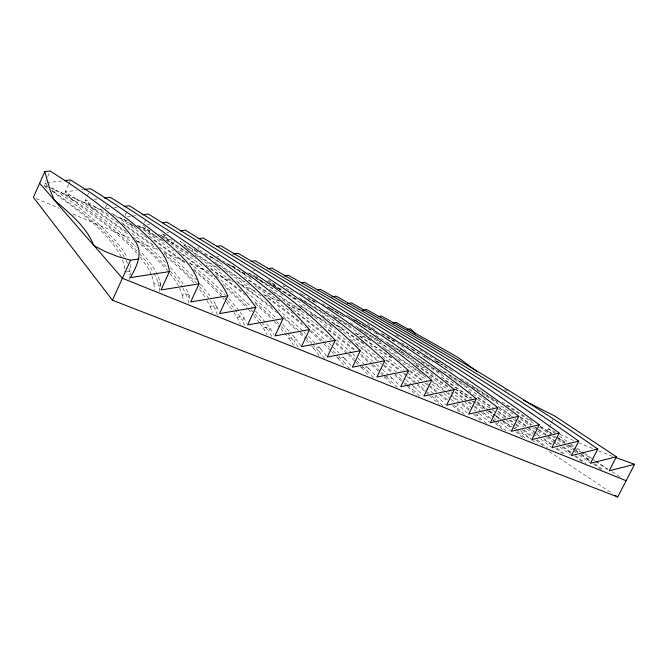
<?xml version="1.0" encoding="UTF-8"?>
<svg xmlns="http://www.w3.org/2000/svg" width="668" height="668" viewBox="0 0 668 668"><rect width="100%" height="100%" fill="white"/><g stroke="black" fill="none" stroke-linecap="round" stroke-linejoin="round"><path stroke-width="0.5" stroke-dasharray="3.34 2.5" d="M129.058 279.909L129.726 275.967M47.587 186.055L44.881 182.99L46.1 180.218M47.729 176.536L50.167 171M124.323 256.896C107.598 229.433 80.068 210.946 54.584 192.334L55.544 190.155L50.626 186.848M68.528 184.485L65.289 191.791L73.897 201.151L108.959 227.02L127.997 243.787L137.792 254.224M68.929 183.575L70.148 180.836M136.915 250.892C118.578 231.829 97.01 216.248 75.342 201.235L76.302 199.081L65.289 191.791L76.403 190.422M88.543 193.202L85.312 200.425L94.397 209.936L129.341 235.094M126.344 231.738L95.699 209.969L96.66 207.832L85.312 200.425L90.289 199.799M105.377 208.007L107.381 203.54M125.075 215.455L127.07 211.03M144.522 222.553L145.808 219.705M130.97 272.594L129.893 274.982L128.866 267.359M163.101 240.822L154.533 235.194L155.477 233.124M188.368 252.988L173.429 243.302L174.056 241.933M159.41 291.382L159.218 286.856L160.654 283.725C158.291 274.698 153.323 266.624 147.453 259.434L140.439 251.343M217.192 267.634L191.983 251.251L192.918 249.231L180.126 241.307L191.298 251.469L222.235 271.734M198.087 249.055L200.208 244.446M188.785 303.205L187.733 298.396L189.153 295.314L185.27 287.098M210.512 258.399L211.13 257.063L199.824 250.124M217.434 314.954L215.472 309.626L216.883 306.587L212.716 299.631M244.772 325.207L242.467 320.548L243.87 317.559L239.695 311.689M296.851 299.339L279.925 288.968L280.836 287.031M271.876 336.38L268.745 331.186L270.131 328.238L265.856 322.936M298.295 347.21L294.329 341.54L295.707 338.634L291.807 334.301M313.3 302.52L313.902 301.26L299.548 292.809M324.631 358.491L319.254 351.635L320.623 348.763L316.515 344.546M349.623 368.544L343.544 361.463L344.905 358.641L341.983 355.91M373.404 377.737L367.225 371.049L368.569 368.26L365.404 365.454M401.034 348.37L399.305 351.927L429.641 372.076M397.243 387.432L390.312 380.393L391.648 377.645L389.853 376.226L384.551 377.011L380.743 373.445M419.579 395.999L412.832 389.511L414.16 386.797L412.248 385.344M443.001 405.935L434.81 398.404L436.12 395.723L428.614 389.578M464.385 414.26L456.252 407.088L457.563 404.441L467.959 413.484M486.555 423.537L477.186 415.563L478.488 412.949M506.085 430.81L497.635 423.838L498.929 421.257M555.3 432.254L548.294 428.781L547.326 430.685L551.626 433.565M549.213 426.952L551.058 423.303M551.517 422.385L552.904 419.646M581.152 454.891L587.047 459.091L591.623 458.34L584.901 453.605M562.272 446.959L568.827 451.71L571.616 451.251M552.077 443.853L550.198 444.153L542.692 438.617M533.056 436.129L535.92 435.67L537.573 436.763M253.089 271.024L255.067 270.715M514.552 428.071L516.498 427.762L514.836 426.51M492.683 420.289L496.616 419.679L494.228 417.817M216.749 256.512L218.787 256.203M407.029 386.121L409.634 385.728M355.86 362.106L361.505 367.667L366.899 366.882M336.488 356.645L337.874 358.09L343.352 357.305M166.925 232.706L168.962 232.422M311.614 345.991L313.643 348.27L319.212 347.477M280.961 328.639L288.776 338.192L294.438 337.398M147.361 224.832L149.423 224.548M260.161 323.654L263.25 327.846L269.004 327.044M233.925 312.39L237.04 317.216L242.901 316.423M206.93 300.375L210.128 306.311L216.081 305.51M127.287 216.824L131.312 216.282M132.314 216.148L137.341 215.48M179.475 287.916L182.464 295.097L188.535 294.296M105.995 208.767L110.078 208.241M114.161 207.706L117.217 207.314M151.945 275.926L154.041 283.574L160.211 282.773M126.603 271.5L131.095 270.924L131.337 271.801M94.272 199.289L97.252 198.914M81.463 189.804L83.483 189.553M46.935 182.74L62.341 180.903M612.589 456.394L598.244 450.758M592.508 448.462L579.214 443.009M36.281 198.588L59.327 208.324M72.779 214.002L132.322 239.152M136.163 240.781L158.249 250.108M164.011 252.546L183.224 260.654M189.946 263.493L209.151 271.609M215.873 274.448L233.157 281.746M240.847 284.994L255.251 291.081M264.854 295.139L279.257 301.218M286.939 304.466L302.312 310.954M311.914 315.012L324.397 320.289M334 324.347L345.523 329.215M356.094 333.674L369.538 339.352M377.22 342.601L387.782 347.059M49.532 187.533L43.938 185.119L47.211 187.341M50.467 187.933L104.041 210.971M113.393 214.987L128.857 221.642M137.115 225.191L149.966 230.719M158.45 234.368L175.033 241.499M183.834 245.281L193.077 249.256M196.384 250.684L193.996 249.657L197.469 251.803M204.441 254.149L214.829 258.616M226.252 263.526L235.921 267.684M247.719 272.761L254.742 275.784M266.891 281.003L275.024 284.501M290.087 290.981L293.895 292.617M308.031 298.696L314.603 301.527M327.504 307.071L332.99 309.434M346.583 315.279L351.936 317.576M559.826 434.359L574.597 440.947M395.848 334.969L399.456 337.031M504.674 389.486L507.338 391.039M349.189 316.933L360.561 323.554M352.787 319.446L372.352 330.961M401.635 342.834L407.856 346.483M322.318 303.681L344.304 316.849M330.276 308.265L340.655 314.336M330.151 308.624L345.156 317.409M381.161 333.232L394.337 340.989M311.781 300.308L317.016 303.389M387.006 337.081L394.187 341.315M437.231 361.388L442.617 364.569M436.004 361.046L442.107 364.67M361.43 324.064L367.5 327.662M351.685 318.594L362.958 325.266M375.9 333.065L378.556 334.643M285.119 286.873L283.349 285.82L290.329 291.515M410.519 348.053L414.068 350.157M406.62 346.149L419.028 353.522M424.197 356.603L427.637 358.658M382.388 334.326L399.547 344.529M269.471 282.706L272.085 284.267M272.953 284.793L279.925 288.968M272.711 285.152L296.216 299.481M443.844 365.705L449.931 369.379M434.801 360.444L453.831 372.068M376.326 333.457L363.818 325.784M326.109 311.071L330.476 313.701M249.231 273.404L262.95 281.687M251.41 275.249L272.903 288.384M430.033 360.394L413.534 350.274M375.7 335.328L406.403 354.424M299.189 297.694L324.848 313.442M302.696 300.324L329.767 317.033M232.18 266.073L245.682 274.281M217.501 257.739L251.485 278.472M400.892 345.556L404.382 347.694M520.497 419.078L531.978 427.027M350.374 322.853L380.952 341.799M357.58 327.746L380.434 341.983M275.375 286.948L279.616 289.553M211.706 257.272L220.549 262.699M403.748 349.489L431.92 367.058M396.625 358.474L397.093 358.758M331.345 314.236L350.316 325.976M333.557 316.098L353.789 328.698M263.827 282.23L269.955 286.013M460.87 378.572L464.394 380.752M254.917 277.612L278.857 292.818M386.872 342.667L413.342 359.342M186.021 247.544L191.983 251.251M439.644 368.561L463.834 383.858M443.001 371.132L464.92 385.06M300.341 299.222L330.752 318.544M166.015 236.029L161.84 233.424L172.628 243.469L195.398 258.458M359.568 329.541L396.642 353.656M416.222 357.672L442.116 374.147M160.921 235.428L173.429 243.302M465.27 381.294L497.718 401.994M537.765 431.102L543.176 434.851M222.511 264.386L211.13 257.063M162.04 236.798L172.628 243.469M419.704 349.74L436.221 360.219M502.144 402.027L527.453 418.076M540.412 426.301L551.71 433.465M556.962 436.797L565.721 442.35M570.096 445.122L573.603 447.351M574.472 447.902L580.609 451.793M581.477 452.345L591.113 458.457M591.99 459.008L594.62 460.678M595.497 461.237L607.755 469.011M612.13 471.783L621.766 477.896M466.957 382.839L497.435 402.353M333.816 316.807L371.124 341.047M214.553 261.831L245.231 281.771M388.718 344.513L424.698 368.026M217.242 264.169L251.485 286.731M194.906 250.65L199.891 253.823M142.309 227.429L154.533 235.194M138.952 225.984L164.437 242.434M574.346 451.51L576.1 452.637M449.664 376.184L485.611 400.007M269.571 289.294L301.251 310.177M272.402 291.707L308.324 315.747M432.772 367.592L442.074 373.587M322.135 315.346L364.227 343.544M251.861 279.416L229.024 264.753M123.346 219.271L135.287 226.945M119.931 217.801L136.823 228.74M421.6 361.889L458.407 386.196M111.639 213.201L143.42 235.036M472.309 387.039L485.669 395.715M310.186 309.234L280.468 290.071M244.096 276.794L273.262 295.941M248.245 280.109L279.867 301.21M554.908 443.393L557.463 445.055M299.281 304.499L332.731 326.819M300.767 306.069L335.311 329.349M165.789 240.004L203.765 266.674M100.567 209.476L110.153 215.722M528.998 419.095L533.632 422.126M465.788 385.628L469.262 387.908M355.343 332.931L391.974 357.739M359.442 336.221L392.133 358.591M280.076 293.711L283.466 295.932M506.444 405.317L534.734 424.08M413.517 362.899L415.22 364.018M331.595 319.162L340.922 325.308M84.377 202.513L95.699 209.969M483.064 409.142L475.624 403.764M138.067 226.218L173.655 250.884M80.836 200.993L94.397 209.936M313.902 301.26L316.189 302.771M486.195 396.015L514.485 414.962M430.509 372.652L435.711 376.109M454.774 388.768L469.512 398.554M472.977 400.858L485.11 408.916M488.575 411.221L492.909 414.102M493.777 414.678L500.716 419.279M501.576 419.855L511.98 426.769M512.849 427.345L515.445 429.065M516.314 429.641L531.043 439.427M531.912 440.003L537.114 443.46M549.246 451.518L612.514 493.543M331.762 322.201L366.565 345.991M548.294 428.781L555.308 433.457M382.53 346.617L413.901 367.834M384.785 348.738L427.061 377.963M195.089 255.009L232.948 281.771M64.345 193.895L75.342 201.235M498.094 406.394L513.391 416.832M441.231 377.061L471.984 398.136M445.147 380.309L471.316 398.479M60.738 192.342L73.897 201.151M540.454 426.718L550.691 433.599M462.682 400.633L454.182 394.27M255.101 285.996L256.804 287.14M44.881 182.99L46.518 184.092M121.693 222.586L154.909 246.225M416.072 364.578L449.497 387.574M122.854 224.197L157.356 249.273M52.129 190.664L54.584 192.334M520.405 416.941L532.012 424.84M535.335 427.094L537.823 428.781M468.176 390.68L493.109 407.756M477.762 397.861L491.949 407.722M416.131 365.271L450.691 389.294M44.505 186.422L48.756 189.311M520.088 417.408L530.926 424.79M224.982 270.431L262.148 296.934M178.156 250.934L212.574 275.967M559.417 436.129L570.171 443.494M570.998 444.053L573.486 445.756M431.804 361.471L432.755 362.114M282.38 299.782L321.308 327.938M558.456 438.2L565.22 442.867M568.61 445.205L574.53 449.288M518.477 420.339L526.91 426.284M338.86 328.631L379.858 358.607M554.089 435.937L556.628 437.69M557.479 438.283L566.806 444.729M567.658 445.314L574.405 450.09M499.539 408.006L514.059 418.034M514.911 418.619L516.623 419.796M539.677 427.311L551.568 435.561M552.419 436.154L554.966 437.916M498.353 408.758L509.993 416.857M149.44 236.363L184.919 261.998M153.757 240.188L185.479 263.493M498.061 411.221L507.104 417.642M257.547 287.724L293.102 313.509M206.086 264.979L242.793 291.924M538.65 429.349L546.9 435.118M547.727 435.703L560.085 444.42M535.085 427.645L537.573 429.382M538.4 429.967L547.493 436.346M548.319 436.922L558.181 443.995M310.144 313.835L352.278 344.579M210.428 268.828L227.529 281.211L245.181 295.081M577.336 448.278L584.057 453.013M429.182 376.059L450.14 391.189M370.189 345.272L403.589 369.68M263.526 294.354L284.117 309.251L302.145 323.354M532.805 427.612L535.285 429.357M477.687 399.497L491.423 409.208M575.373 449.89L580.434 453.48M581.277 454.081L590.554 460.678M527.753 426.877L534.484 431.67M535.327 432.263L540.354 435.887M477.044 401.735L488.784 410.185M414.719 368.394L416.414 369.596M417.266 370.197L419.813 372.009M420.656 372.61L423.203 374.414M118.478 223.246L96.66 207.832M575.248 450.691L577.778 452.495M518.31 421.007L527.603 427.629M528.446 428.23L536.02 433.691M476.977 402.503L487.732 410.369M181.354 253.915L215.28 279.224M557.93 439.828L562.84 443.343M566.113 445.681L571.833 449.781M513.383 419.287L516.773 421.717M517.616 422.326L523.754 426.635M455.467 389.177L470.865 400.216M397.911 359.351L426.752 380.359M236.522 280.794L272.385 307.572M399.547 374.422L404.85 378.831M289.77 307.313L292.308 309.142M293.152 309.743L331.311 338.609M237.875 282.597L260.729 299.448L277.496 313.008M350.433 339.319L378.656 360.57M297.235 313.517L331.194 339.862M563.366 446.792L570.748 452.127M510.369 420.005L515.27 423.554M516.088 424.147L520.18 427.102M455.217 391.707L465.846 399.397M410.135 370.757L423.813 381.01M595.973 461.246L607.521 469.637M498.604 412.381L505.985 417.734M509.266 420.114L515.003 424.28M454.816 392.291L467.057 401.334M546.524 437.29L554.073 442.784M492.249 409.81L496.349 412.807M497.176 413.409L505.718 419.587M594.729 463.675L603.772 470.322M144.371 235.846L146.826 237.641M587.047 459.091L590.387 461.555M593.727 464.018L601.242 469.554M543.694 438.342L552.035 444.479M489.619 410.803L495.431 415.087M496.266 415.705L501.25 419.379M430.835 379.841L444.153 389.661M382.263 356.47L401.268 370.782M323.746 325.867L356.027 350.424M267.885 298.22L294.004 317.918L306.128 327.846M536.855 434.309L541.857 437.999M488.567 410.987L494.412 415.312M432.639 382.088L445.481 391.699M386.071 360.194L400.032 370.907M328.322 330.126L354.608 350.516M579.298 455.008L589.694 462.699M527.002 429.04L534.3 434.467M471.658 400.808L474.831 403.171M575.649 455.685L586.011 463.442M524.213 430.134L532.287 436.187M568.827 451.71L571.257 453.53M574.488 455.96L582.588 462.039M515.813 424.89L519.036 427.32M522.267 429.749L531.144 436.429M469.053 401.81L471.466 403.622M474.681 406.044L480.3 410.269M132.013 233.374L155.569 252.905L166.165 263.108M559.918 446.917L570.564 454.958M467.867 401.944L473.512 406.211M474.322 406.82L480.676 411.747M409.601 371.283L421.759 380.476M356.269 344.438L377.245 360.62M506.553 420.214L514.009 425.875M450.95 391.807L453.372 393.652M557.02 448.17L565.996 455.033M367.367 323.938L375.433 330.117M555.943 448.57L562.514 453.605M503.705 421.257L511.888 427.528M496.09 416.548L499.363 419.07M502.637 421.591L510.828 427.904M448.278 392.751L449.906 394.003M450.716 394.629L458.858 400.892M404.524 373.295L415.638 382.205M540.763 439.135L551.033 447.076M355.276 319.83L360.829 324.13M446.299 392.333L452.044 396.767M452.862 397.393L468.894 410.236M486.254 411.622L493.427 417.199M159.577 247.244L178.331 262.474L196.759 279.925M537.13 439.82L547.359 447.819M431.979 384.275L441.297 391.548M216.073 276.068L233.808 290.488L252.471 307.956M384.684 362.39L397.944 373.103M535.886 440.162L543.009 445.756M483.473 412.715L492.132 419.512M492.917 420.13L495.28 421.984M496.065 422.602L497.635 423.838M164.236 253.548L177.404 264.503L196.242 282.664M481.469 412.373L490.128 419.203M427.027 383.432L428.589 384.659M429.374 385.277L437.181 391.44M440.312 393.903L449.063 401.109M520.506 430.651L530.985 438.959M424.931 382.956L428.864 386.071M429.649 386.688L436.73 392.291M384.117 364.887L393.602 372.711M333.115 347.176L339.252 353.121M76.302 199.081L112.449 225.826L122.854 234.526L136.364 247.227M380.409 363.125L381.987 364.377M464.911 402.336L476.276 411.396M517.608 431.92L525.641 438.367M408.048 372.969L419.086 381.82M300.341 293.444L301.928 294.722M515.646 431.753L522.844 437.557M462.114 403.397L470.84 410.436M475.599 414.277L477.186 415.563M361.538 351.919L373.387 361.672M307.94 325.207L326.001 340.563M189.378 262.8L211.313 281.086L225.124 294.504M246.058 291.858L267.142 309.401L276.711 318.394M55.544 190.155L79.408 207.731L99.808 224.79L116.032 241.24L122.277 249.197L127.062 256.963M416.423 382.847L426.468 391.239M133.45 237.132L154.634 254.959L167.81 268.169M500.466 422.518L510.494 430.685M403.297 373.47L406.478 376.059M407.28 376.71L414.436 382.539M360.753 354.265L372.235 363.96M193.545 268.853L210.337 283.19L224.097 296.842M136.297 240.672L151.352 253.581L167.735 270.498M194.163 270.59L206.754 281.537L222.219 297.218M443.819 393.377L450.015 398.47M450.791 399.105L454.666 402.286M268.394 279.976L279.75 289.378M495.522 423.612L502.394 429.324M453.856 405.092L456.252 407.088M336.213 339.72L351.978 353.088M278.063 309.301L303.506 331.411M439.001 394.195L448.103 401.794M394.396 373.379L402.228 380.05M479.273 413.609L489.46 422.168M383.499 365.646L391.807 372.635M336.071 342.609L346.258 351.301M255.619 276.118L262.683 282.063M283.09 316.39L304.725 336.129M335.737 343.703L347.126 353.789M222.987 284.259L232.831 292.567L248.154 306.996M422.343 384.259L427.829 388.918M225.4 287.632L239.344 300.174L247.744 308.691M166.015 256.236L183.692 271.918L194.171 282.981M473.579 414.143L481.252 420.715M376.418 364.26L381.678 368.728M242.25 272.001L245.315 274.615M427.219 391.891L428.739 393.193M431.77 395.798L434.81 398.404M417.542 385.144L428.205 394.354M372.986 364.611L383.524 374.072M360.996 355.735L368.586 362.348M371.617 364.987L379.983 372.727M310.812 330.46L322.043 340.237M254.834 301.736L273.546 318.686M309.935 331.186L321.091 341.214M229.124 298.738L239.161 310.896M405.585 379.482L411.513 384.693M255.193 303.514L272.026 319.112M452.679 405.743L460.369 412.574M352.737 353.764L355.793 356.478M405.259 382.756L406.77 384.108M407.53 384.776L412.832 389.511M394.83 375.174L403.213 382.697M403.981 383.382L406.261 385.436M349.264 354.007L354.516 358.733M436.12 395.723L445.857 404.541M347.886 354.474L355.159 361.405M284.376 318.836L297.16 330.693M382.422 369.404L388.367 374.865M429.683 395.681L439.076 404.382M328.848 343.21L331.695 345.857M386.538 376.886L390.312 380.393M323.537 341.649L329.508 347.276M414.16 386.797L423.203 395.356M323.922 343.903L330.944 350.834M143.228 225.4L153.615 235.32M357.964 358.29L364.661 364.736M407.739 386.814L416.331 395.155M356.712 360.77L361.622 365.563M362.315 366.256L367.225 371.049M304.216 332.105L305.635 333.491M308.466 336.263L315.839 343.811M130.686 223.521L134.251 227.02M305.468 336.864L311.906 343.486M391.648 377.645L400.023 385.995M299.957 333.499L304.85 338.409M250.892 309.752L252.938 311.814M384.551 377.011L392.3 384.96M333.24 350.792L338.05 355.768M338.734 356.478L343.544 361.463M282.564 324.239L291.156 333.524M331.637 351.56L333.716 353.739M276.527 321.517L280.577 325.792M281.253 326.51L285.979 331.495M368.569 368.26L375.491 375.6M274.089 321.308L279.583 327.178M170.323 267.576L179.784 278.731L184.585 286.263M224.765 297.561L226.769 299.723M227.437 300.441L236.297 311.213L242.467 320.548M222.903 297.97L224.273 299.456M170.49 271.091L178.623 281.245L182.389 287.282M361.505 367.667L369.078 375.967M312.574 344.229L319.254 351.635M255.452 310.946L265.221 322.118M306.203 339.92L310.937 345.231M254.909 314.043L261.455 321.483M51.645 190.664C76.678 210.387 105.678 228.289 121.392 257.105M344.905 358.641L351.71 366.406M200.55 284.092L210.946 297.076M248.438 309.401L253.114 314.787M253.782 315.555L259.543 322.819M199.481 286.422L209.309 299.047M337.874 358.09L344.546 365.972M139.696 253.74L146.826 262.19L153.531 272.36M140.247 257.172L148.096 268.093L151.519 275.049M287.265 333.04L294.329 341.54M320.623 348.763L326.652 356.286M226.201 301.886L233.408 311.58M313.643 348.27L319.362 355.71M170.056 273.521L174.123 278.815L179.107 287.015M262.065 322.293L268.745 331.186M295.707 338.634L300.859 345.815M199.515 289.261L205.56 297.828M288.776 338.192L293.678 345.364M182.923 288.142L187.733 298.396M270.131 328.238L273.838 334.2M263.25 327.846L267.167 334.534M210.487 300.675L215.472 309.626M243.87 317.559L246.676 323.061M153.999 273.279L156.796 278.765L159.218 286.856M237.04 317.216L240.371 324.264M216.883 306.587L218.887 311.822M126.219 260.42L127.546 263.885M122.394 259.885L124.064 264.528L124.807 271.726M210.128 306.311L212.357 312.824M189.153 295.314L190.472 300.976M182.464 295.097L183.6 301.043M130.16 264.511L131.095 270.924M160.654 283.725L160.821 286.822M154.041 283.574L154.091 290.096"/><path stroke-width="1" d="M64.395 180.661L70.549 179.926C94.23 194.797 117.618 210.328 138.927 228.489C151.502 240.447 167.401 253.18 169.388 271.592L130.394 277.579C136.831 266.256 143.929 252.329 134.56 240.43C129.241 232.113 122.353 224.999 115.163 218.302C95.148 200.392 72.779 185.395 50.167 171L44.756 171.626L33.4 197.369L112.433 300.199L617.716 497L634.6 464.293L615.462 457.421M112.433 300.199L130.594 260.178L138.869 258.95M169.388 271.592L160.988 289.929L199.031 283.875C193.269 264.611 176.636 251.318 162.165 238.459C139.637 220.031 115.263 204.016 90.556 188.685L84.494 189.428M199.031 283.875L190.689 301.919L227.83 295.799C218.803 275.976 201.193 261.889 184.886 248.204C161.205 229.516 135.88 213.042 110.187 197.277L104.216 198.037M227.83 295.799L219.555 313.568L255.819 307.397C225.032 261.873 174.457 235.094 129.467 205.719L124.365 206.379M255.819 307.397L247.611 324.899L283.032 318.669C247.945 273.053 196.175 244.396 148.396 214.002L142.368 214.812M283.032 318.669L274.89 335.904L309.509 329.633C270.557 283.908 217.376 253.523 166.983 222.143L162.85 222.711M309.509 329.633L301.427 346.617L335.269 340.304C292.818 294.438 238.084 262.482 185.245 230.134L180.151 230.852M335.269 340.304L327.253 357.038L360.336 350.692C314.695 304.65 258.324 271.258 203.181 237.992L198.162 238.71M360.336 350.692L352.387 367.183L384.76 360.803C336.163 314.57 278.13 279.875 220.799 245.707L216.674 246.317M384.76 360.803L376.869 377.069L408.54 370.656C357.213 324.214 297.519 288.317 238.117 253.289L233.032 254.057M408.54 370.656L400.716 386.697L431.72 380.259C377.837 333.582 316.498 296.592 255.143 260.737L251.126 261.355M431.72 380.259L423.955 396.074L454.307 389.619L446.608 405.217L476.342 398.738L468.702 414.135L497.827 407.639L490.245 422.827L518.794 416.323L511.27 431.319L539.251 424.798L531.786 439.602L559.225 433.073L551.818 447.685L578.73 441.156L571.382 455.584L597.785 449.046L590.495 463.291L616.405 456.753L609.174 470.831L634.6 464.293M407.522 329.349L410.561 328.781L415.479 334M393.051 323.028L396.132 322.46L449.639 352.629L458.089 357.53L477.37 371.792M378.505 316.582L381.47 316.048C455.417 357.263 528.421 400.433 597.785 449.046M362.574 310.236L366.573 309.526C439.21 350.182 510.928 392.776 578.73 441.156M347.377 303.606L351.435 302.896C422.685 342.968 493.076 384.935 559.225 433.073M331.929 296.859L336.046 296.158C405.843 335.612 474.856 376.902 539.251 424.798M317.425 289.812L320.398 289.311C388.676 328.113 456.244 368.669 518.794 416.323M301.477 282.84L304.499 282.347C371.166 320.465 437.248 360.236 497.827 407.639M284.234 275.926L288.317 275.266C353.314 312.666 417.859 351.585 476.342 398.738M267.918 268.686L271.868 268.06C335.094 304.708 398.053 342.701 454.307 389.619M130.594 260.178L118.027 256.621L105.202 251.56L93.871 245.548L54.166 199.957L50.209 190.246L44.756 171.626M626.141 480.676L122.378 278.28L94.23 245.799M523.345 400.182L554.749 415.997L616.405 456.753M615.119 495.272L617.716 497M54.166 199.957C69.489 212.942 86.13 226.435 93.871 245.548M39.621 183.266L54.008 199.64"/></g></svg>
